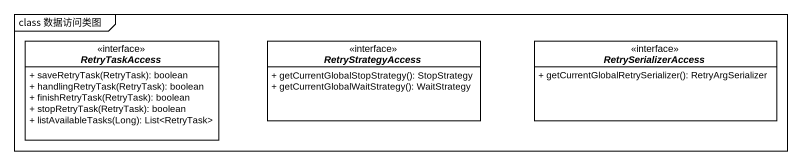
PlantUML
@startuml
mainframe class 数据访问类图
hide circle
hide empty members
skinparam classAttributeIconSize 0
interface RetryTaskAccess #FFFFFF {
  + saveRetryTask(RetryTask): boolean
  + handlingRetryTask(RetryTask): boolean
  + finishRetryTask(RetryTask): boolean
  + stopRetryTask(RetryTask): boolean
  + listAvailableTasks(Long): List<RetryTask>
}
interface RetryStrategyAccess #FFFFFF {
  + getCurrentGlobalStopStrategy(): StopStrategy
  + getCurrentGlobalWaitStrategy(): WaitStrategy
}
interface RetrySerializerAccess #FFFFFF {
  + getCurrentGlobalRetrySerializer(): RetryArgSerializer
}
@enduml
